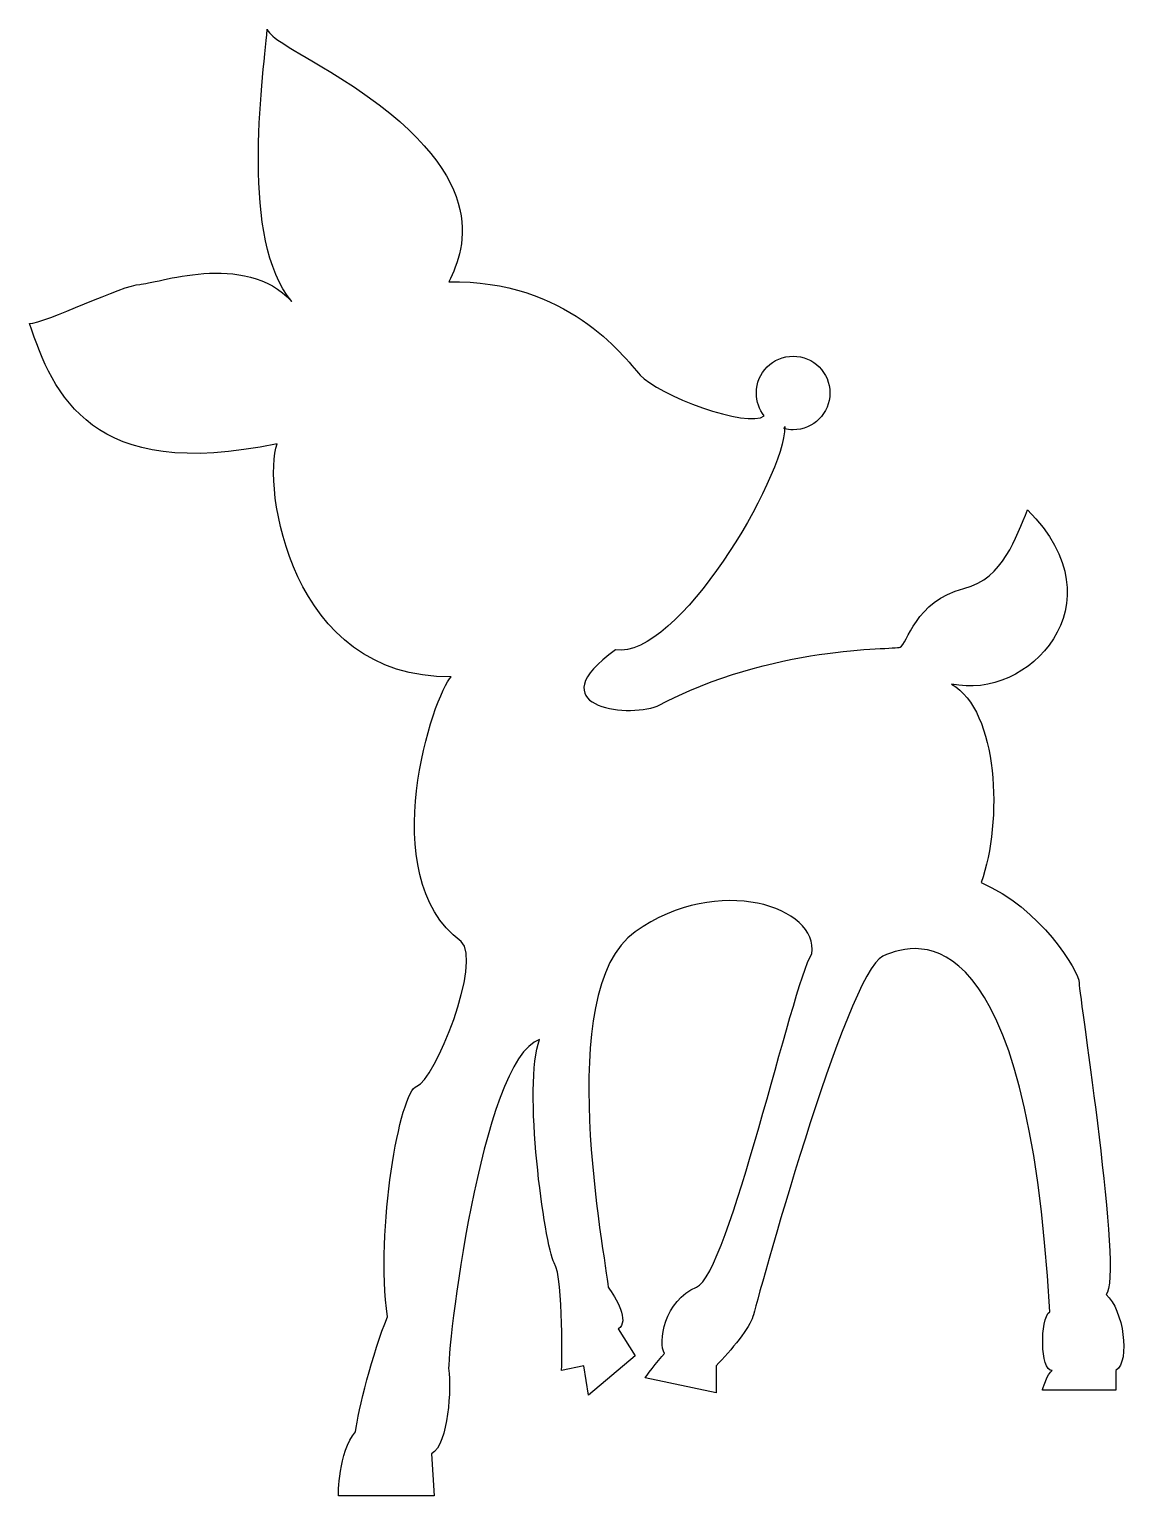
# Model space of a CAD drawing. Header units: centimetres. Extents: x -6.8 to 6.9, y -9.1 to 9.1.
import ezdxf

# ---------------------------------------------------------------- set-up
doc = ezdxf.new("R2010")
doc.units = ezdxf.units.CM
doc.header["$MEASUREMENT"] = 0
doc.layers.add('Camada 1', color=7, linetype='Continuous')

msp = doc.modelspace()

# ---------------------------------------------------------------- linework, layer by layer
at = {"layer": 'Camada 1'}
msp.add_open_spline([(5.62634, 3.15133), (5.47333, 2.81481), (5.33546, 2.29842), (4.83084, 2.17227), (4.83084, 2.17227), (4.21889, 2.01926), (4.12715, 1.4685), (4.03537, 1.43792), (4.03537, 1.43792), (3.94356, 1.40736), (2.44432, 1.46856), (1.00637, 0.70365), (1.00637, 0.70365), (0.60862, 0.55064), (-0.49284, 0.70365), (0.48625, 1.40736), (0.48625, 1.40736), (1.25116, 1.28499), (2.59736, 3.54903), (2.59736, 4.19157), (2.59736, 4.19157), (2.59736, 4.19157), (2.59053, 4.16506), (2.59053, 4.16506), (2.59053, 4.16506), (2.62593, 4.15633), (2.66295, 4.15165), (2.70113, 4.15165), (2.70113, 4.15165), (2.9546, 4.15165), (3.1601, 4.35713), (3.1601, 4.61062), (3.1601, 4.61062), (3.1601, 4.86411), (2.9546, 5.06959), (2.70113, 5.06959), (2.70113, 5.06959), (2.44766, 5.06959), (2.24216, 4.86411), (2.24216, 4.61062), (2.24216, 4.61062), (2.24216, 4.50299), (2.27925, 4.40395), (2.34138, 4.32566), (2.34138, 4.32566), (2.13844, 4.16101), (1.00637, 4.5894), (0.79219, 4.83414), (0.79219, 4.83414), (0.57804, 5.07888), (-0.12565, 6.02746), (-1.59427, 5.9968), (-1.59427, 5.9968), (-1.38012, 6.42511), (-1.04359, 7.34297), (-2.94052, 8.53622), (-2.94052, 8.53622), (-3.64426, 8.96455), (-3.79719, 9.02577), (-3.85842, 9.14814), (-3.85842, 9.14814), (-3.91964, 8.47501), (-4.195, 6.51689), (-3.55248, 5.75197), (-3.55248, 5.75197), (-4.13382, 6.39451), (-5.26582, 5.96612), (-5.44941, 5.96612), (-5.44941, 5.96612), (-5.63298, 5.96612), (-6.64265, 5.47659), (-6.82622, 5.47659), (-6.82622, 5.47659), (-6.52028, 4.58931), (-6.06139, 3.48785), (-3.73605, 3.97741), (-3.73605, 3.97741), (-3.91964, 3.45729), (-3.58304, 1.04024), (-1.56374, 1.07083), (-1.56374, 1.07083), (-1.77789, 0.85668), (-2.5428, -1.40752), (-1.44137, -2.23358), (-1.44137, -2.23358), (-1.16599, -2.47832), (-1.77781, -3.9775), (-1.99205, -4.03875), (-1.99205, -4.03875), (-2.20628, -4.09995), (-2.51219, -5.84376), (-2.35921, -6.91461), (-2.35921, -6.91461), (-2.54278, -7.37358), (-2.72635, -8.07727), (-2.75696, -8.35267), (-2.75696, -8.35267), (-2.97111, -8.59738), (-2.97111, -9.14814), (-2.97111, -9.14814), (-2.97111, -9.14814), (-2.97111, -9.14814), (-1.77787, -9.14814), (-1.77787, -9.14814), (-1.77787, -9.14814), (-1.77787, -9.14814), (-1.80843, -8.62802), (-1.80843, -8.62802), (-1.80843, -8.62802), (-1.59428, -8.50568), (-1.56364, -7.77133), (-1.59428, -7.58776), (-1.59428, -7.58776), (-1.62492, -7.40417), (-1.19661, -3.70201), (-0.46226, -3.4573), (-0.46226, -3.4573), (-0.67644, -4.00803), (-0.40106, -6.02744), (-0.27869, -6.24156), (-0.27869, -6.24156), (-0.15632, -6.45574), (-0.18691, -7.58776), (-0.18691, -7.58776), (-0.18691, -7.58776), (-0.18691, -7.58776), (0.08847, -7.52659), (0.08847, -7.52659), (0.08847, -7.52659), (0.08847, -7.52659), (0.14964, -7.8937), (0.14964, -7.8937), (0.14964, -7.8937), (0.14964, -7.8937), (0.73098, -7.40414), (0.73098, -7.40414), (0.73098, -7.40414), (0.73098, -7.40414), (0.5168, -7.06762), (0.5168, -7.06762), (0.5168, -7.06762), (0.66981, -6.97581), (0.48624, -6.66987), (0.39443, -6.5475), (0.39443, -6.5475), (0.36387, -6.18034), (-0.30934, -2.84542), (0.73098, -2.11107), (0.73098, -2.11107), (1.7713, -1.37672), (3.02571, -1.80513), (2.93395, -2.38645), (2.93395, -2.38645), (2.68913, -2.7842), (1.89366, -6.39454), (1.49589, -6.5475), (1.49589, -6.5475), (1.09812, -6.70046), (1.00636, -7.25121), (1.09814, -7.37358), (1.09814, -7.37358), (1.00636, -7.46539), (0.8534, -7.67952), (0.8534, -7.67952), (0.8534, -7.67952), (0.8534, -7.67952), (1.74063, -7.86309), (1.74063, -7.86309), (1.74063, -7.86309), (1.74063, -7.86309), (1.74063, -7.52657), (1.74063, -7.52657), (1.74063, -7.52657), (1.9242, -7.343), (2.16899, -7.03696), (2.1996, -6.91459), (2.1996, -6.91459), (2.23016, -6.79222), (3.36231, -2.63117), (3.82123, -2.41702), (3.82123, -2.41702), (4.28012, -2.20287), (5.62646, -1.92749), (5.90175, -6.85345), (5.90175, -6.85345), (5.7793, -6.94526), (5.77938, -7.58775), (5.93231, -7.58775), (5.93231, -7.58775), (5.87111, -7.61836), (5.80994, -7.83254), (5.80994, -7.83254), (5.80994, -7.83254), (5.80994, -7.83254), (6.7278, -7.83253), (6.7278, -7.83253), (6.7278, -7.83253), (6.7278, -7.83253), (6.7278, -7.58774), (6.7278, -7.58774), (6.7278, -7.58774), (6.91139, -7.46537), (6.81961, -6.82288), (6.60546, -6.63929), (6.60546, -6.63929), (6.81961, -6.42511), (6.26886, -2.9065), (6.26886, -2.75357), (6.26886, -2.75357), (6.26886, -2.60061), (5.77938, -1.80512), (5.04503, -1.49918), (5.04503, -1.49918), (5.32041, -0.73427), (5.25921, 0.64249), (4.67787, 0.97909), (4.67787, 0.97909), (5.62634, 0.76487), (6.80426, 1.97338), (5.62634, 3.15133)], degree=3, knots=[0, 0, 0, 0, 0.01785714, 0.01785714, 0.01785714, 0.01785714, 0.03571429, 0.03571429, 0.03571429, 0.03571429, 0.05357143, 0.05357143, 0.05357143, 0.05357143, 0.07142857, 0.07142857, 0.07142857, 0.07142857, 0.08928571, 0.08928571, 0.08928571, 0.08928571, 0.10714286, 0.10714286, 0.10714286, 0.10714286, 0.125, 0.125, 0.125, 0.125, 0.14285714, 0.14285714, 0.14285714, 0.14285714, 0.16071429, 0.16071429, 0.16071429, 0.16071429, 0.17857143, 0.17857143, 0.17857143, 0.17857143, 0.19642857, 0.19642857, 0.19642857, 0.19642857, 0.21428571, 0.21428571, 0.21428571, 0.21428571, 0.23214286, 0.23214286, 0.23214286, 0.23214286, 0.25, 0.25, 0.25, 0.25, 0.26785714, 0.26785714, 0.26785714, 0.26785714, 0.28571429, 0.28571429, 0.28571429, 0.28571429, 0.30357143, 0.30357143, 0.30357143, 0.30357143, 0.32142857, 0.32142857, 0.32142857, 0.32142857, 0.33928571, 0.33928571, 0.33928571, 0.33928571, 0.35714286, 0.35714286, 0.35714286, 0.35714286, 0.375, 0.375, 0.375, 0.375, 0.39285714, 0.39285714, 0.39285714, 0.39285714, 0.41071429, 0.41071429, 0.41071429, 0.41071429, 0.42857143, 0.42857143, 0.42857143, 0.42857143, 0.44642857, 0.44642857, 0.44642857, 0.44642857, 0.46428571, 0.46428571, 0.46428571, 0.46428571, 0.48214286, 0.48214286, 0.48214286, 0.48214286, 0.5, 0.5, 0.5, 0.5, 0.51785714, 0.51785714, 0.51785714, 0.51785714, 0.53571429, 0.53571429, 0.53571429, 0.53571429, 0.55357143, 0.55357143, 0.55357143, 0.55357143, 0.57142857, 0.57142857, 0.57142857, 0.57142857, 0.58928571, 0.58928571, 0.58928571, 0.58928571, 0.60714286, 0.60714286, 0.60714286, 0.60714286, 0.625, 0.625, 0.625, 0.625, 0.64285714, 0.64285714, 0.64285714, 0.64285714, 0.66071429, 0.66071429, 0.66071429, 0.66071429, 0.67857143, 0.67857143, 0.67857143, 0.67857143, 0.69642857, 0.69642857, 0.69642857, 0.69642857, 0.71428571, 0.71428571, 0.71428571, 0.71428571, 0.73214286, 0.73214286, 0.73214286, 0.73214286, 0.75, 0.75, 0.75, 0.75, 0.76785714, 0.76785714, 0.76785714, 0.76785714, 0.78571429, 0.78571429, 0.78571429, 0.78571429, 0.80357143, 0.80357143, 0.80357143, 0.80357143, 0.82142857, 0.82142857, 0.82142857, 0.82142857, 0.83928571, 0.83928571, 0.83928571, 0.83928571, 0.85714286, 0.85714286, 0.85714286, 0.85714286, 0.875, 0.875, 0.875, 0.875, 0.89285714, 0.89285714, 0.89285714, 0.89285714, 0.91071429, 0.91071429, 0.91071429, 0.91071429, 0.92857143, 0.92857143, 0.92857143, 0.92857143, 0.94642857, 0.94642857, 0.94642857, 0.94642857, 0.96428571, 0.96428571, 0.96428571, 0.96428571, 1, 1, 1, 1], dxfattribs=at)

doc.saveas('drawing.dxf')
